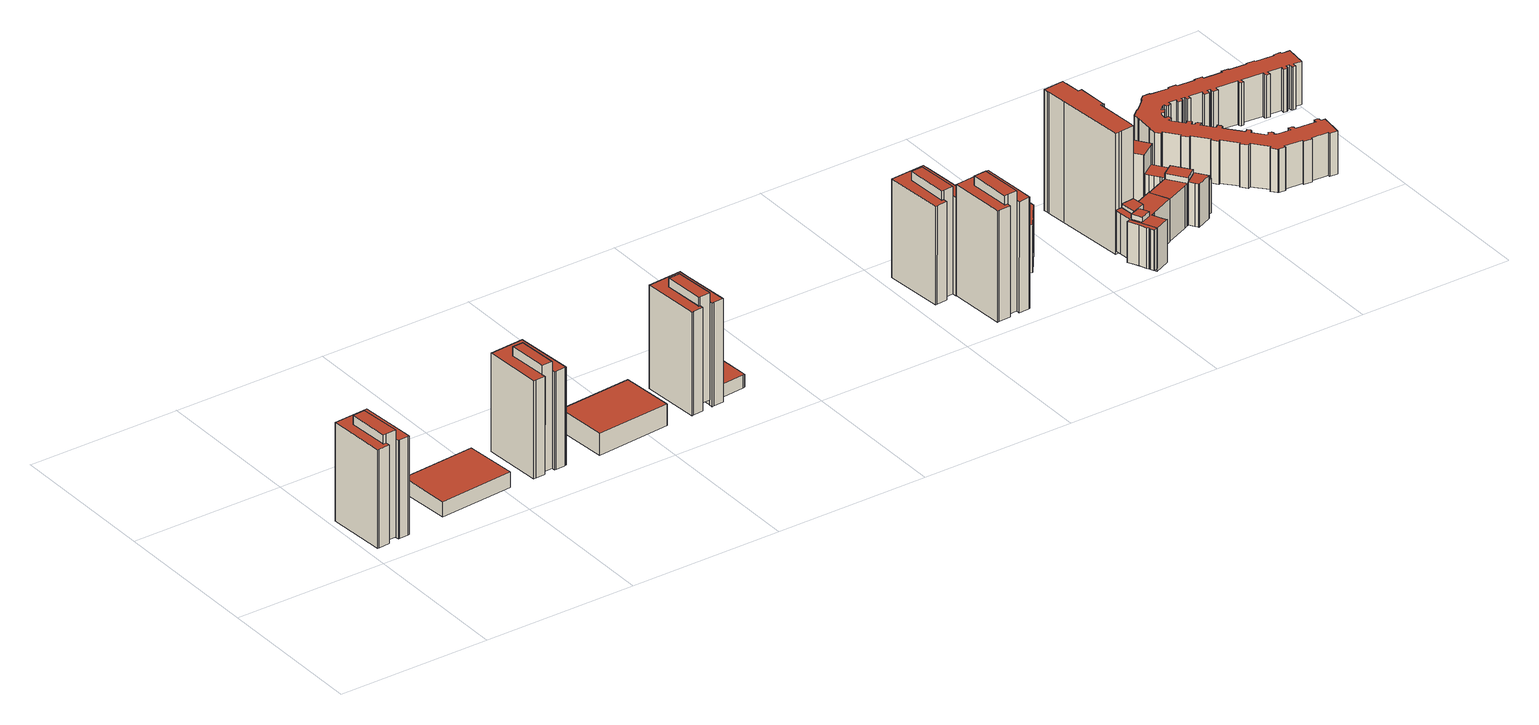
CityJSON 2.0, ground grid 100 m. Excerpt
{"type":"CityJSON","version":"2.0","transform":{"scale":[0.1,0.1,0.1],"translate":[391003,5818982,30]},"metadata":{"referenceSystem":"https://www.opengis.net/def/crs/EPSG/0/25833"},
"CityObjects":{
"building1":{"type":"Building","attributes":{"function":"2111","roofType":"1000","measuredHeight":70.37},"address":[{"locality":"Berlin","thoroughfareNumber":"40","thoroughfareName":"Leipziger Str."}],"geometry":[{"type":"MultiSurface","lod":"2","boundaries":[[[0,1,2,3,4]],[[5,6,7,8,9,10,11,12,13,14,15,16,17,18]],[[19,20,21,22,23,24,25,26,27,28,29,30,31,32]],[[33,34,35,36,37]],[[33,37,0,4]],[[37,36,1,0]],[[36,35,2,1]],[[29,28,9,8]],[[34,33,4,3]],[[22,21,16,15]],[[32,31,6,5]],[[35,34,3,2]],[[21,20,17,16]],[[27,26,11,10]],[[28,27,10,9]],[[24,23,14,13]],[[23,22,15,14]],[[25,24,13,12]],[[26,25,12,11]],[[19,32,5,18]],[[31,30,7,6]],[[30,29,8,7]],[[20,19,18,17]]],"semantics":{"surfaces":[{"type":"GroundSurface"},{"type":"RoofSurface"},{"type":"WallSurface"}],"values":[0,0,1,1,2,2,2,2,2,2,2,2,2,2,2,2,2,2,2,2,2,2,2]}}]},
"building2":{"type":"Building","attributes":{"function":"1444","roofType":"1000","measuredHeight":10.08},"address":[{"locality":"Berlin","thoroughfareNumber":"42","thoroughfareName":"Leipziger Str."}],"geometry":[{"type":"MultiSurface","lod":"2","boundaries":[[[38,39,40,41]],[[42,43,44,45]],[[40,39,44,43]],[[39,38,45,44]],[[41,40,43,42]],[[38,41,42,45]]],"semantics":{"surfaces":[{"type":"RoofSurface"},{"type":"GroundSurface"},{"type":"WallSurface"}],"values":[0,1,2,2,2,2]}}]},
"building3":{"type":"Building","attributes":{"function":"2121","roofType":"1000","measuredHeight":70.32},"address":[{"locality":"Berlin","thoroughfareNumber":"43","thoroughfareName":"Leipziger Str."}],"geometry":[{"type":"MultiSurface","lod":"2","boundaries":[[[46,47,48,49]],[[50,51,52,53]],[[51,54,55,52]],[[56,57,52,55]],[[58,56,55,59]],[[47,60,61,48]],[[62,63,64,65]],[[66,67,68,69]],[[70,58,59,53]],[[63,46,49,64]],[[57,71,72,52]],[[71,73,74,72]],[[75,50,53,59]],[[54,75,59,55]],[[73,66,69,74]],[[67,62,65,68]],[[60,70,53,61]],[[75,54,51,50]],[[60,47,46,63,62,67,66,73,71,57,56,58,70]],[[53,52,55,59]],[[53,59,55,52,72,74,69,68,65,64,49,48,61]]],"semantics":{"surfaces":[{"type":"WallSurface"},{"type":"RoofSurface"},{"type":"GroundSurface"}],"values":[0,0,0,0,0,0,0,0,0,0,0,0,0,0,0,0,0,1,1,2,2]}}]},
"building4":{"type":"Building","attributes":{"function":"1442","roofType":"1000","measuredHeight":13.04},"address":[{"locality":"Berlin","thoroughfareNumber":"45","thoroughfareName":"Leipziger Str."}],"geometry":[{"type":"MultiSurface","lod":"2","boundaries":[[[76,77,78,79]],[[77,80,81,78]],[[82,76,79,83]],[[80,82,83,81]],[[82,80,77,76]],[[79,78,81,83]]],"semantics":{"surfaces":[{"type":"WallSurface"},{"type":"RoofSurface"},{"type":"GroundSurface"}],"values":[0,0,0,0,1,2]}}]},
"building5":{"type":"Building","attributes":{"function":"2121","roofType":"1000","measuredHeight":70.2},"address":[{"locality":"Berlin","thoroughfareNumber":"46","thoroughfareName":"Leipziger Str."}],"geometry":[{"type":"MultiSurface","lod":"2","boundaries":[[[84,85,86,87,88,89]],[[90,91,92,93,94,95,96,97,98,99,100,101,102,103,104]],[[105,106,85,84]],[[107,108,104,103]],[[109,107,103,102]],[[108,110,90,104]],[[111,112,100,99]],[[113,109,102,101]],[[114,115,93,92]],[[116,117,97,96]],[[115,118,94,93]],[[119,120,89,88]],[[118,121,95,94]],[[122,111,99,98]],[[117,122,98,97]],[[120,105,84,89]],[[110,123,91,90]],[[121,116,96,95]],[[123,114,92,91]],[[124,119,88,87]],[[106,125,86,85]],[[125,124,87,86]],[[112,113,101,100]],[[120,119,124,125,106,105]],[[108,107,109,113,112,111,122,117,116,121,118,115,114,123,110]]],"semantics":{"surfaces":[{"type":"GroundSurface"},{"type":"WallSurface"},{"type":"RoofSurface"}],"values":[0,0,1,1,1,1,1,1,1,1,1,1,1,1,1,1,1,1,1,1,1,1,1,2,2]}}]},
"building6":{"type":"Building","attributes":{"function":"1471","roofType":"1000","measuredHeight":8.45},"address":[{"locality":"Berlin","thoroughfareNumber":"46","thoroughfareName":"Leipziger Str."}],"geometry":[{"type":"MultiSurface","lod":"2","boundaries":[[[126,127,128,129]],[[130,126,129,131]],[[132,130,131,133]],[[127,134,135,128]],[[136,137,138,139]],[[134,136,139,135]],[[137,132,133,138]],[[130,132,137,136,134,127,126]],[[129,128,135,139,138,133,131]]],"semantics":{"surfaces":[{"type":"WallSurface"},{"type":"RoofSurface"},{"type":"GroundSurface"}],"values":[0,0,0,0,0,0,0,1,2]}}]},
"building7":{"type":"Building","attributes":{"function":"2121","roofType":"1000","measuredHeight":70.53},"address":[{"locality":"Berlin","thoroughfareNumber":"48","thoroughfareName":"Leipziger Str."}],"geometry":[{"type":"MultiSurface","lod":"2","boundaries":[[[140,141,142,143,144]],[[145,146,147,148,149,150,151,152,153,154,155,156,157,158]],[[157,156,159,160]],[[146,145,161,162]],[[158,157,160,163]],[[155,154,164,165]],[[152,151,166,167]],[[156,155,165,159]],[[153,152,167,168]],[[151,150,169,166]],[[154,153,168,164]],[[145,158,163,161]],[[149,148,170,171]],[[147,146,162,172]],[[148,147,172,170]],[[150,149,171,169]],[[143,142,173,174]],[[144,143,174,175]],[[142,141,176,173]],[[141,140,177,176]],[[140,144,175,177]],[[175,174,173,176,177]],[[163,160,159,165,164,168,167,166,169,171,170,172,162,161]]],"semantics":{"surfaces":[{"type":"RoofSurface"},{"type":"WallSurface"},{"type":"GroundSurface"}],"values":[0,0,1,1,1,1,1,1,1,1,1,1,1,1,1,1,1,1,1,1,1,2,2]}}]},
"building8":{"type":"Building","attributes":{"function":"1301","roofType":"1000","measuredHeight":78.69},"address":[{"locality":"Berlin","thoroughfareNumber":"49","thoroughfareName":"Leipziger Str."}],"geometry":[{"type":"MultiSurface","lod":"2","boundaries":[[[178,179,180,181,182]],[[183,184,185,186,187,188,189,190,191,192,193,194,195,196,197,198,199]],[[194,193,200,201]],[[184,183,202,203]],[[179,178,204,205]],[[198,197,206,207]],[[199,198,207,208]],[[180,179,205,209]],[[196,195,210,211]],[[191,190,212,213]],[[181,180,209,214]],[[192,191,213,215]],[[197,196,211,206]],[[186,185,216,217]],[[193,192,215,200]],[[195,194,201,210]],[[187,186,217,218]],[[178,182,219,204]],[[183,199,208,202]],[[188,187,218,220]],[[185,184,203,216]],[[190,189,221,212]],[[189,188,220,221]],[[182,181,214,219]],[[219,214,209,205,204]],[[208,207,206,211,210,201,200,215,213,212,221,220,218,217,216,203,202]]],"semantics":{"surfaces":[{"type":"RoofSurface"},{"type":"WallSurface"},{"type":"GroundSurface"}],"values":[0,0,1,1,1,1,1,1,1,1,1,1,1,1,1,1,1,1,1,1,1,1,1,1,2,2]}}]},
"building9":{"type":"Building","attributes":{"function":"1004","roofType":"1000","measuredHeight":8.98},"address":[{"locality":"Berlin","thoroughfareNumber":"48","thoroughfareName":"Leipziger Str."}],"geometry":[{"type":"MultiSurface","lod":"2","boundaries":[[[222,223,224,225,226,227,228]],[[229,230,223,222]],[[231,229,222,228]],[[232,233,225,224]],[[230,232,224,223]],[[234,231,228,227]],[[235,234,227,226]],[[233,235,226,225]],[[231,234,235,233,232,230,229]]],"semantics":{"surfaces":[{"type":"GroundSurface"},{"type":"WallSurface"},{"type":"RoofSurface"}],"values":[0,1,1,1,1,1,1,1,2]}}]},
"building10":{"type":"Building","geometry":[{"type":"MultiSurface","lod":"2","boundaries":[[[236,237,238,239,240]],[[241,242,243,244,245]],[[246,247,248,249]],[[240,239,250,251]],[[252,253,254,255]],[[256,252,257]],[[258,259,260]],[[259,258,261]],[[261,258,256]],[[261,256,257]],[[262,263,264,265]],[[263,262,266,267]],[[268,269,270]],[[269,268,271]],[[271,268,249]],[[249,268,272]],[[249,272,246]],[[246,272,242]],[[246,242,273]],[[273,274,275]],[[274,273,251]],[[251,273,240]],[[240,273,245]],[[245,273,242]],[[241,242,245]],[[240,245,237]],[[240,237,236]],[[274,276,277]],[[276,274,278]],[[278,274,279]],[[279,274,251]],[[280,281,282,283]],[[283,284,285,280]],[[284,283,286,287]],[[286,283,288]],[[289,288,283]],[[290,291,292,293,294]],[[257,252,255]],[[257,255,287]],[[285,284,287,255]],[[292,295,296]],[[295,292,256]],[[256,292,297]],[[256,297,252]],[[252,297,298]],[[293,299,300]],[[299,293,296]],[[296,293,292]],[[301,302,303,304]],[[305,301,304]],[[301,305,306]],[[306,305,307]],[[306,307,308]],[[308,307,266]],[[308,266,262,265]],[[309,310,311]],[[310,309,270]],[[270,309,303]],[[270,303,268]],[[268,303,302]],[[254,312,275,274,281,280,285,255]],[[238,237,245,244]],[[313,254,253]],[[254,313,312]],[[312,313,273]],[[312,273,275]],[[243,242,272,314]],[[315,316,317]],[[316,315,318]],[[318,315,269]],[[318,269,271]],[[319,320,299,296,295,256,258,260,321]],[[317,310,270,269,315]],[[291,316,318,271,249,248,322,323,297,292]],[[324,325,279,251,250,326,314,272,268,302,301,306,308,265,264,327]],[[298,328,329,247,246,273,313,253,252]],[[294,293,300,330,331,332,259,261,257,287,286,288,333,334,335,336,337,338,267,266,307,305,304,303,309,311,339]],[[340,289,283,282,277,276,278,341]],[[278,325,335]],[[327,264,263,267,338]],[[340,341,334,333]],[[289,340,333,288]],[[325,278,279]],[[335,325,336]],[[278,334,341]],[[334,278,335]],[[324,336,325]],[[336,324,337]],[[337,324,327]],[[337,327,338]],[[299,330,300]],[[330,299,331]],[[331,299,332]],[[332,299,259]],[[259,299,260]],[[320,299,260]],[[319,320,260]],[[321,319,260]],[[281,274,277,282]],[[311,317,339]],[[317,311,310]],[[342,290,294,339]],[[317,342,339]],[[342,317,316,291]],[[290,342,291]],[[239,326,250]],[[326,239,314]],[[314,239,244]],[[244,239,238]],[[243,314,244]],[[323,298,297]],[[298,323,328]],[[328,323,322]],[[328,322,329]],[[329,322,248]],[[329,248,247]]],"semantics":{"surfaces":[{"type":"RoofSurface"},{"type":"WallSurface"},{"type":"GroundSurface"}],"values":[0,0,1,1,1,1,1,1,1,1,1,1,1,1,1,1,1,1,1,1,1,1,1,1,1,1,1,1,1,1,1,1,1,1,1,1,1,1,1,1,1,1,1,1,1,1,1,1,1,1,1,1,1,1,1,1,1,1,1,1,0,1,1,1,1,1,1,1,1,1,1,0,0,0,0,0,2,0,1,1,1,1,1,1,1,1,1,1,1,1,1,1,1,1,1,1,1,1,1,1,1,1,1,1,1,1,1,1,1,1,1,1,1,1,1,1]}}]},
"building11":{"type":"Building","attributes":{"function":"1411","roofType":"1000","measuredHeight":29.31},"address":[{"locality":"Berlin","thoroughfareNumber":"8","thoroughfareName":"Beuthstr."}],"geometry":[{"type":"MultiSurface","lod":"2","boundaries":[[[343,344,345,346]],[[347,348,349,350,351,352,353,354,355,356,357,358]],[[359,360,361,362,363,364,365,366,367,368,369,370,371,372,373,374,375,376,377,378]],[[379,380,381,382,383]],[[384,385,386,387,388,389,390]],[[391,392,393,394,395,396,397,398,399,400,401,402]],[[403,404,405,406,407,408,409,410,411,412,413,414,415,416,417,418,419,420,421,422]],[[423,424,425,426,427,428,429]],[[430,431,432,433,434]],[[435,436,437,438]],[[350,349,400,399]],[[368,367,414,413]],[[384,390,423,429]],[[363,362,419,418]],[[366,365,416,415]],[[343,346,435,438]],[[344,343,438,437]],[[389,388,425,424]],[[390,389,424,423]],[[388,387,426,425]],[[385,384,429,428]],[[367,366,415,414]],[[386,385,428,427]],[[387,386,427,426]],[[382,381,432,431]],[[352,351,398,397]],[[365,364,417,416]],[[381,380,433,432]],[[379,383,430,434]],[[357,356,393,392]],[[353,352,397,396]],[[355,354,395,394]],[[375,374,407,406]],[[372,371,410,409]],[[364,363,418,417]],[[376,375,406,405]],[[377,376,405,404]],[[347,358,391,402]],[[349,348,401,400]],[[348,347,402,401]],[[380,379,434,433]],[[371,370,411,410]],[[370,369,412,411]],[[374,373,408,407]],[[369,368,413,412]],[[356,355,394,393]],[[354,353,396,395]],[[358,357,392,391]],[[346,345,436,435]],[[373,372,409,408]],[[359,378,403,422]],[[351,350,399,398]],[[345,344,437,436]],[[383,382,431,430]],[[378,377,404,403]],[[362,361,420,419]],[[360,359,422,421]],[[361,360,421,420]]],"semantics":{"surfaces":[{"type":"RoofSurface"},{"type":"GroundSurface"},{"type":"WallSurface"}],"values":[0,0,0,0,0,1,1,1,1,1,2,2,2,2,2,2,2,2,2,2,2,2,2,2,2,2,2,2,2,2,2,2,2,2,2,2,2,2,2,2,2,2,2,2,2,2,2,2,2,2,2,2,2,2,2,2,2,2]}}]},
"building12":{"type":"Building","attributes":{"function":"1411","roofType":"1000","measuredHeight":77.73},"geometry":[{"type":"MultiSurface","lod":"2","boundaries":[[[439,440,441,442,443,444,445,446,447,448]],[[449,450,451,452,453,454,455,456,457,458,459,460,461,462,463,464,465,466,467]],[[468,469,470,471]],[[472,473,474,475,476,477,478,479,480,481,482,483,484]],[[485,486,487,488]],[[489,490,491,492,493,494,495,496,497,498,499,500,501]],[[502,503,504,505]],[[506,507,490,489]],[[508,509,510,511,512,513,514,515,516,517,518,519,520,521,522,523,524,525,526]],[[527,528,529,530,531,532,533,534,535,536]],[[443,442,533,532]],[[481,480,493,492]],[[479,478,495,494]],[[474,473,500,499]],[[441,440,535,534]],[[476,475,498,497]],[[442,441,534,533]],[[440,439,536,535]],[[471,470,507,506]],[[461,460,515,514]],[[468,471,506,489]],[[463,462,513,512]],[[458,457,518,517]],[[467,466,509,508]],[[462,461,514,513]],[[454,453,522,521]],[[449,467,508,526]],[[447,446,529,528]],[[469,468,489,490]],[[448,447,528,527]],[[450,449,526,525]],[[439,448,527,536]],[[456,455,520,519]],[[457,456,519,518]],[[472,484,489,501]],[[446,445,530,529]],[[445,444,531,530]],[[451,450,525,524]],[[452,451,524,523]],[[465,464,511,510]],[[444,443,532,531]],[[484,483,490,489]],[[453,452,523,522]],[[470,469,490,507]],[[483,482,491,490]],[[475,474,499,498]],[[485,488,502,505]],[[478,477,496,495]],[[486,485,505,504]],[[464,463,512,511]],[[466,465,510,509]],[[480,479,494,493]],[[473,472,501,500]],[[459,458,517,516]],[[487,486,504,503]],[[488,487,503,502]],[[477,476,497,496]],[[482,481,492,491]],[[455,454,521,520]],[[460,459,516,515]]],"semantics":{"surfaces":[{"type":"RoofSurface"},{"type":"GroundSurface"},{"type":"WallSurface"}],"values":[0,0,0,0,0,1,1,1,1,1,2,2,2,2,2,2,2,2,2,2,2,2,2,2,2,2,2,2,2,2,2,2,2,2,2,2,2,2,2,2,2,2,2,2,2,2,2,2,2,2,2,2,2,2,2,2,2,2,2,2]}}]},
"building13":{"type":"Building","attributes":{"function":"1411","roofType":"1000","measuredHeight":29.99},"address":[{"locality":"Berlin","thoroughfareNumber":"2","thoroughfareName":"Seydelstr."}],"geometry":[{"type":"MultiSurface","lod":"2","boundaries":[[[537,538,539,540,541,542,543,544]],[[545,546,547,548,549,550,551,552,553,554,555,556,557,558,559]],[[560,561,562,563]],[[564,565,566,567,568,569,570,571,572,573,574,575]],[[576,577,578,579,580,581,582,583]],[[584,585,586,587,588,589,590,591,592,593,594,595]],[[596,597,598,599]],[[600,601,602,603,604,605,606,607,608,609,610,611,612,613,614]],[[562,561,598,597]],[[568,567,592,591]],[[566,565,594,593]],[[555,554,605,604]],[[557,556,603,602]],[[565,564,595,594]],[[556,555,604,603]],[[552,551,608,607]],[[564,575,584,595]],[[549,548,611,610]],[[551,550,609,608]],[[540,539,581,580]],[[563,562,597,596]],[[561,560,599,598]],[[542,541,579,578]],[[543,542,578,577]],[[558,557,602,601]],[[575,574,585,584]],[[544,543,577,576]],[[574,573,586,585]],[[545,559,600,614]],[[554,553,606,605]],[[567,566,593,592]],[[550,549,610,609]],[[572,571,588,587]],[[553,552,607,606]],[[539,538,582,581]],[[546,545,614,613]],[[559,558,601,600]],[[569,568,591,590]],[[560,563,596,599]],[[570,569,590,589]],[[547,546,613,612]],[[541,540,580,579]],[[571,570,589,588]],[[548,547,612,611]],[[573,572,587,586]],[[538,537,583,582]],[[537,544,576,583]]],"semantics":{"surfaces":[{"type":"RoofSurface"},{"type":"GroundSurface"},{"type":"WallSurface"}],"values":[0,0,0,0,1,1,1,1,2,2,2,2,2,2,2,2,2,2,2,2,2,2,2,2,2,2,2,2,2,2,2,2,2,2,2,2,2,2,2,2,2,2,2,2,2,2,2]}}]},
"building14":{"type":"Building","attributes":{"function":"1231","roofType":"1000","measuredHeight":28.31},"address":[{"locality":"Berlin","thoroughfareNumber":"8","thoroughfareName":"Wallstr."},{"locality":"Berlin","thoroughfareNumber":"5","thoroughfareName":"Wallstr."},{"locality":"Berlin","thoroughfareNumber":"29","thoroughfareName":"Seydelstr."},{"locality":"Berlin","thoroughfareNumber":"4","thoroughfareName":"Wallstr."},{"locality":"Berlin","thoroughfareNumber":"7","thoroughfareName":"Wallstr."},{"locality":"Berlin","thoroughfareNumber":"31","thoroughfareName":"Seydelstr."},{"locality":"Berlin","thoroughfareNumber":"30","thoroughfareName":"Seydelstr."},{"locality":"Berlin","thoroughfareNumber":"3","thoroughfareName":"Wallstr."},{"locality":"Berlin","thoroughfareNumber":"32","thoroughfareName":"Seydelstr."},{"locality":"Berlin","thoroughfareNumber":"33","thoroughfareName":"Seydelstr."},{"locality":"Berlin","thoroughfareNumber":"2","thoroughfareName":"Wallstr."},{"locality":"Berlin","thoroughfareNumber":"1","thoroughfareName":"Wallstr."},{"locality":"Berlin","thoroughfareNumber":"34","thoroughfareName":"Seydelstr."},{"locality":"Berlin","thoroughfareNumber":"37","thoroughfareName":"Seydelstr."},{"locality":"Berlin","thoroughfareNumber":"35","thoroughfareName":"Seydelstr."},{"locality":"Berlin","thoroughfareNumber":"36","thoroughfareName":"Seydelstr."}],"geometry":[{"type":"MultiSurface","lod":"2","boundaries":[[[615,616,617,618,619,620,621,622,623,624,625,626,627,628,629,630,631,632,633,634,635,636,637,638,639,640,641,642,643,644,645,646,647,648,649,650,651,652,653,654,655,656,657,658,659,660,661,662,663,664,665,666,667,668,669,670,671,672,673,674,675,676,677,678,679,680,681,682,683,684,685,686,687,688,689,690,691,692,693,694,695,696,697,698,699,700,701,702,703,704,705,706,707,708,709,710,711,712,713,714,715,716,717,718,719,720,721,722,723,724,725,726,727,728,729,730,731,732,733,734,735,736,737,738,739,740,741,742,743,744,745,746,747,748,749,750,751,752,753,754,755,756,757,758,759,760,761,762,763,764,765,766,767,768,769,770,771,772,773]],[[721,720,774,775]],[[722,721,775,776]],[[641,640,777,778]],[[619,618,779,780]],[[697,696,781,782]],[[635,634,783,784]],[[742,741,785,786]],[[747,746,787,788]],[[706,705,789,790]],[[693,692,791,792]],[[744,743,793,794]],[[748,747,788,795]],[[730,729,796,797]],[[688,687,798,799]],[[745,744,794,800]],[[761,760,801,802]],[[679,678,803,804]],[[725,724,805,806]],[[737,736,807,808]],[[678,677,809,803]],[[657,656,810,811]],[[741,740,812,785]],[[672,671,813,814]],[[723,722,776,815]],[[683,682,816,817]],[[681,680,818,819]],[[724,723,815,805]],[[733,732,820,821]],[[684,683,817,822]],[[680,679,804,818]],[[682,681,819,816]],[[658,657,811,823]],[[631,630,824,825]],[[673,672,814,826]],[[739,738,827,828]],[[674,673,826,829]],[[677,676,830,809]],[[694,693,792,831]],[[675,674,829,832]],[[772,771,833,834]],[[676,675,832,830]],[[718,717,835,836]],[[633,632,837,838]],[[659,658,823,839]],[[643,642,840,841]],[[671,670,842,813]],[[668,667,843,844]],[[666,665,845,846]],[[755,754,847,848]],[[669,668,844,849]],[[670,669,849,842]],[[740,739,828,812]],[[667,666,846,843]],[[771,770,850,833]],[[665,664,851,845]],[[661,660,852,853]],[[664,663,854,851]],[[663,662,855,854]],[[717,716,856,835]],[[660,659,839,852]],[[759,758,857,858]],[[707,706,790,859]],[[689,688,799,860]],[[728,727,861,862]],[[653,652,863,864]],[[623,622,865,866]],[[647,646,867,868]],[[773,772,834,869]],[[654,653,864,870]],[[691,690,871,872]],[[655,654,870,873]],[[754,753,874,847]],[[627,626,875,876]],[[648,647,868,877]],[[624,623,866,878]],[[713,712,879,880]],[[649,648,877,881]],[[714,713,880,882]],[[639,638,883,884]],[[734,733,821,885]],[[638,637,886,883]],[[625,624,878,887]],[[652,651,888,863]],[[716,715,889,856]],[[760,759,858,801]],[[634,633,838,783]],[[736,735,890,807]],[[753,752,891,874]],[[729,728,862,796]],[[629,628,892,893]],[[651,650,894,888]],[[690,689,860,871]],[[735,734,885,890]],[[710,709,895,896]],[[645,644,897,898]],[[726,725,806,899]],[[620,619,780,900]],[[621,620,900,901]],[[640,639,884,777]],[[646,645,898,867]],[[615,773,869,902]],[[616,615,902,903]],[[712,711,904,879]],[[708,707,859,905]],[[630,629,893,824]],[[617,616,903,906]],[[618,617,906,779]],[[711,710,896,904]],[[692,691,872,791]],[[695,694,831,907]],[[746,745,800,787]],[[727,726,899,861]],[[628,627,876,892]],[[636,635,784,908]],[[715,714,882,889]],[[749,748,795,909]],[[769,768,910,911]],[[720,719,912,774]],[[642,641,778,840]],[[696,695,907,781]],[[762,761,802,913]],[[757,756,914,915]],[[732,731,916,820]],[[698,697,782,917]],[[738,737,808,827]],[[752,751,918,891]],[[705,704,919,789]],[[644,643,841,897]],[[709,708,905,895]],[[770,769,911,850]],[[743,742,786,793]],[[766,765,920,921]],[[632,631,825,837]],[[687,686,922,798]],[[686,685,923,922]],[[768,767,924,910]],[[704,703,925,919]],[[637,636,908,886]],[[756,755,848,914]],[[758,757,915,857]],[[719,718,836,912]],[[622,621,901,865]],[[767,766,921,924]],[[650,649,881,894]],[[751,750,926,918]],[[765,764,927,920]],[[703,702,928,925]],[[763,762,913,929]],[[731,730,797,916]],[[626,625,887,875]],[[656,655,873,810]],[[685,684,822,923]],[[702,701,930,928]],[[764,763,929,927]],[[750,749,909,926]],[[699,698,917,931]],[[700,699,931,932]],[[662,661,853,855]],[[701,700,932,930]],[[869,834,833,850,911,910,924,921,920,927,929,913,802,801,858,857,915,914,848,847,874,891,918,926,909,795,788,787,800,794,793,786,785,812,828,827,808,807,890,885,821,820,916,797,796,862,861,899,806,805,815,776,775,774,912,836,835,856,889,882,880,879,904,896,895,905,859,790,789,919,925,928,930,932,931,917,782,781,907,831,792,791,872,871,860,799,798,922,923,822,817,816,819,818,804,803,809,830,832,829,826,814,813,842,849,844,843,846,845,851,854,855,853,852,839,823,811,810,873,870,864,863,888,894,881,877,868,867,898,897,841,840,778,777,884,883,886,908,784,783,838,837,825,824,893,892,876,875,887,878,866,865,901,900,780,779,906,903,902]]],"semantics":{"surfaces":[{"type":"RoofSurface"},{"type":"WallSurface"},{"type":"GroundSurface"}],"values":[0,1,1,1,1,1,1,1,1,1,1,1,1,1,1,1,1,1,1,1,1,1,1,1,1,1,1,1,1,1,1,1,1,1,1,1,1,1,1,1,1,1,1,1,1,1,1,1,1,1,1,1,1,1,1,1,1,1,1,1,1,1,1,1,1,1,1,1,1,1,1,1,1,1,1,1,1,1,1,1,1,1,1,1,1,1,1,1,1,1,1,1,1,1,1,1,1,1,1,1,1,1,1,1,1,1,1,1,1,1,1,1,1,1,1,1,1,1,1,1,1,1,1,1,1,1,1,1,1,1,1,1,1,1,1,1,1,1,1,1,1,1,1,1,1,1,1,1,1,1,1,1,1,1,1,1,1,1,1,1,2]}}]}
},
"vertices":[
[183,138,44],[115,133,44],[95,133,44],[77,401,44],[159,407,44],[183,138,43],[159,407,43],[77,401,43],[95,133,43],[115,133,43],[117,106,43],[43,100,43],[33,99,43],[6,474,43],[236,492,43],[262,119,43],[256,118,43],[193,113,43],[185,112,43],[185,112,689],[193,113,689],[256,118,689],[262,119,689],[236,492,689],[6,474,689],[33,99,689],[43,100,689],[117,106,689],[115,133,689],[95,133,689],[77,401,689],[159,407,689],[183,138,689],[159,407,748],[77,401,748],[95,133,748],[115,133,748],[183,138,748],
[521,159,145],[1012,200,145],[982,535,145],[493,494,145],[493,494,44],[982,535,44],[1012,200,44],[521,159,44],
[1391,210,689],[1330,206,689],[1330,206,45],[1391,210,45],[1317,227,748],[1248,223,748],[1248,222,45],[1317,226,45],[1229,483,748],[1228,483,45],[1229,483,689],[1248,223,689],[1300,485,689],[1300,485,45],[1319,205,689],[1319,205,45],[1371,592,689],[1402,211,689],[1402,211,45],[1371,592,45],[1169,193,689],[1145,574,689],[1145,574,45],[1169,193,45],[1317,227,689],[1249,199,689],[1248,199,45],[1185,195,689],[1185,195,45],[1300,485,748],
[1627,582,146],[2117,622,146],[2117,622,3],[1627,582,3],[2145,284,146],[2145,284,3],[1655,244,146],[1655,244,3],
[2458,315,45],[2391,311,45],[2381,311,45],[2364,576,45],[2440,580,45],[2462,315,45],[2458,315,11],[2462,315,11],[2440,580,11],[2364,576,11],[2381,311,11],[2391,311,11],[2391,285,11],[2326,279,11],[2313,278,11],[2284,653,11],[2509,672,11],[2512,626,11],[2538,297,11],[2472,292,11],[2460,291,11],[2458,315,747],[2391,311,747],[2472,292,690],[2460,291,690],[2538,297,690],[2458,315,690],[2284,653,690],[2509,672,690],[2512,626,690],[2440,580,690],[2364,576,690],[2391,285,690],[2326,279,690],[2381,311,690],[2440,580,747],[2462,316,747],[2391,311,690],[2313,278,690],[2462,316,690],[2364,576,747],[2381,311,747],
[2509,672,130],[2669,685,130],[2669,685,45],[2509,672,45],[2512,626,130],[2512,626,45],[2538,297,130],[2538,297,45],[2698,311,130],[2698,311,45],[2693,311,130],[2686,310,130],[2686,310,45],[2693,311,45],
[4200,717,751],[4125,714,751],[4141,443,751],[4153,444,751],[4221,450,751],[4223,423,691],[4235,424,691],[4300,430,691],[4275,756,691],[4271,807,691],[4044,790,691],[4074,411,691],[4085,412,691],[4155,417,691],[4153,444,691],[4141,443,691],[4125,714,691],[4200,717,691],[4221,450,691],[4125,714,45],[4200,717,45],[4223,423,45],[4235,424,45],[4221,450,45],[4153,444,45],[4141,443,45],[4074,411,45],[4084,411,45],[4155,417,45],[4044,790,45],[4275,756,45],[4271,807,45],[4300,430,45],[4141,443,46],[4153,444,46],[4221,450,46],[4125,714,46],[4200,717,46],
[4385,364,835],[4301,359,835],[4320,88,835],[4340,89,835],[4405,94,835],[4407,69,775],[4474,74,775],[4482,75,775],[4458,443,775],[4452,442,775],[4446,442,775],[4300,430,775],[4235,424,775],[4223,423,775],[4250,57,775],[4262,58,775],[4339,64,775],[4340,89,775],[4320,88,775],[4301,359,775],[4385,364,775],[4405,94,775],[4262,58,46],[4339,64,46],[4406,69,46],[4474,74,46],[4385,364,47],[4301,359,47],[4301,359,46],[4385,364,46],[4405,94,46],[4320,88,47],[4340,89,46],[4320,88,46],[4235,424,46],[4223,423,46],[4340,89,47],[4250,57,46],[4482,75,46],[4458,443,46],[4452,442,46],[4405,94,47],[4446,442,46],[4300,430,46],
[4271,807,47],[4433,820,47],[4458,443,47],[4452,442,47],[4446,442,47],[4300,430,47],[4275,756,47],[4271,807,136],[4433,820,136],[4275,756,136],[4458,443,136],[4452,442,136],[4300,430,136],[4446,442,136],
[4717,700,390],[4747,703,390],[4741,787,390],[4638,779,390],[4645,695,390],[4802,707,385],[4831,709,385],[4824,793,385],[4741,787,385],[4747,703,385],[4802,707,366],[4810,602,366],[4810,602,358],[4802,707,358],[4638,779,359],[4645,695,359],[4629,442,366],[4755,609,366],[4755,609,336],[4629,442,336],[4629,442,54],[4629,442,47],[4606,411,54],[4603,408,47],[4603,408,54],[4606,411,47],[4850,857,113],[4582,836,113],[4582,836,359],[4850,857,359],[4850,857,47],[4582,836,47],[4861,711,359],[4831,709,305],[4861,711,305],[4831,709,358],[4831,709,359],[4747,703,366],[4717,700,336],[4747,703,336],[4645,695,116],[4717,700,116],[4594,691,116],[4594,691,359],[4619,485,336],[4723,623,336],[4723,623,116],[4619,485,116],[4602,462,116],[4602,462,336],[4619,485,47],[4602,462,47],[4609,492,47],[4609,492,116],[4715,377,305],[4715,377,358],[4698,389,358],[4698,389,47],[4715,377,47],[4667,413,54],[4698,389,54],[4667,413,358],[4667,413,366],[4673,356,54],[4673,356,47],[4857,764,359],[4861,717,359],[4861,717,47],[4857,764,47],[4855,796,47],[4855,796,359],[4852,829,47],[4852,829,359],[4861,711,47],[4871,584,305],[4871,584,47],[4751,659,336],[4751,659,366],[4824,793,359],[4836,637,305],[4843,547,358],[4843,547,305],[4836,637,358],[4642,379,54],[4671,357,54],[4606,406,54],[4760,536,358],[4746,517,358],[4587,775,359],[4593,696,359],[4741,787,359],[4585,808,359],[4746,517,366],[4760,536,366],[4671,357,47],[4642,379,47],[4606,406,47],[4609,494,47],[4609,497,47],[4594,691,47],[4593,696,47],[4587,775,47],[4585,808,47],[4843,547,47],[4609,494,116],[4609,497,116],[4736,406,305],
[5284,122,334],[5354,151,334],[5323,210,334],[5254,184,334],[5240,178,306],[5237,177,306],[5216,168,306],[5246,102,306],[5268,52,306],[5273,43,306],[5275,38,306],[5278,32,306],[5287,11,306],[5289,6,306],[5310,16,306],[5314,18,306],[5413,63,302],[5411,67,302],[5397,96,302],[5396,100,302],[5392,109,302],[5372,151,302],[5384,156,302],[5394,161,302],[5554,233,302],[5546,249,302],[5505,342,302],[5497,358,302],[5361,299,302],[5368,227,302],[5323,210,302],[5354,151,302],[5284,122,302],[5254,184,302],[5240,178,302],[5314,18,302],[5368,227,335],[5361,299,335],[5359,311,335],[5272,303,335],[5282,194,335],[5272,303,310],[5251,302,310],[5230,300,310],[5231,291,310],[5234,256,310],[5240,178,310],[5282,194,310],[5314,18,40],[5310,16,40],[5289,6,40],[5287,11,40],[5278,32,40],[5275,38,40],[5273,43,40],[5268,52,40],[5246,102,40],[5216,168,40],[5237,177,40],[5240,178,40],[5314,18,21],[5240,178,21],[5254,184,21],[5284,122,21],[5354,151,21],[5323,210,21],[5368,227,21],[5361,299,21],[5497,358,21],[5505,342,21],[5546,249,21],[5554,233,21],[5394,161,21],[5384,156,21],[5372,151,21],[5392,109,21],[5396,100,21],[5397,96,21],[5411,67,21],[5413,63,21],[5282,194,45],[5240,178,45],[5234,256,45],[5231,291,45],[5230,300,45],[5251,302,45],[5272,303,45],[5282,194,48],[5272,303,48],[5359,311,48],[5361,299,48],[5368,227,48],[5254,184,40],[5323,210,40],[5354,151,40],[5284,122,40],
[5536,604,428],[5585,532,428],[5588,528,428],[5681,594,428],[5697,605,428],[5669,645,428],[5642,685,428],[5486,911,428],[5383,835,428],[5478,687,428],[5312,897,813],[5309,925,813],[5175,913,813],[5177,887,813],[5179,871,813],[5190,745,813],[5230,300,813],[5251,302,813],[5272,303,813],[5359,311,813],[5359,336,813],[5337,598,813],[5352,599,813],[5353,593,813],[5358,594,813],[5357,603,813],[5345,793,813],[5322,792,813],[5312,895,813],[5406,800,385],[5347,765,385],[5355,642,385],[5460,714,385],[5383,835,147],[5486,911,147],[5467,910,147],[5467,912,147],[5437,909,147],[5355,903,147],[5325,900,147],[5326,896,147],[5312,895,147],[5322,792,147],[5345,793,147],[5347,765,147],[5406,800,147],[5357,603,145],[5478,687,145],[5460,714,145],[5355,642,145],[5406,800,51],[5347,765,51],[5345,793,51],[5322,792,51],[5312,895,51],[5326,896,51],[5325,900,51],[5355,903,51],[5437,909,51],[5467,912,51],[5467,910,51],[5486,911,51],[5383,835,51],[5355,642,50],[5460,714,50],[5478,687,50],[5357,603,50],[5460,714,51],[5355,642,51],[5312,895,21],[5322,792,21],[5345,793,21],[5357,603,21],[5358,594,21],[5353,593,21],[5352,599,21],[5337,598,21],[5359,336,21],[5359,311,21],[5272,303,21],[5251,302,21],[5230,300,21],[5190,745,21],[5179,871,21],[5177,887,21],[5175,913,21],[5309,925,21],[5312,897,21],[5478,687,38],[5383,835,38],[5486,911,38],[5642,685,38],[5669,645,38],[5697,605,38],[5681,594,38],[5588,528,38],[5585,532,38],[5536,604,38],
[5657,427,299],[5497,358,299],[5505,342,299],[5546,249,299],[5554,233,299],[5701,299,299],[5723,309,299],[5735,314,299],[5675,590,307],[5588,528,307],[5603,505,307],[5621,479,307],[5639,453,307],[5641,449,307],[5647,441,307],[5657,427,307],[5730,480,307],[5811,370,307],[5735,314,307],[5760,278,307],[5770,264,307],[5772,260,307],[5873,305,307],[5811,370,335],[5730,480,335],[5657,427,335],[5735,314,335],[5880,309,274],[5896,316,274],[5893,320,274],[5884,333,274],[5756,519,274],[5751,526,274],[5747,531,274],[5730,556,274],[5697,605,274],[5681,594,274],[5675,590,274],[5873,305,274],[5735,314,22],[5723,309,22],[5701,299,22],[5554,233,22],[5546,249,22],[5505,342,22],[5497,358,22],[5657,427,22],[5873,305,48],[5675,590,48],[5681,594,48],[5697,605,48],[5730,556,48],[5747,531,48],[5751,526,48],[5756,519,48],[5884,333,48],[5893,320,48],[5896,316,48],[5880,309,48],[5735,314,28],[5657,427,28],[5730,480,28],[5811,370,28],[5873,305,25],[5772,260,25],[5770,263,25],[5760,278,25],[5735,314,25],[5811,370,25],[5730,480,25],[5657,427,25],[5647,441,25],[5641,449,25],[5639,453,25],[5621,479,25],[5603,505,25],[5588,528,25],[5675,590,25],
[6732,396,325],[6704,399,325],[6706,416,325],[6698,424,325],[6677,425,325],[6674,401,325],[6539,412,325],[6540,429,325],[6532,437,325],[6510,439,325],[6508,414,325],[6426,421,325],[6407,430,325],[6414,445,325],[6410,456,325],[6390,465,325],[6377,443,325],[6373,445,325],[6312,520,325],[6326,531,325],[6326,542,325],[6312,559,325],[6293,543,325],[6206,650,325],[6220,664,325],[6218,676,325],[6204,691,325],[6185,676,325],[6127,747,325],[6146,762,325],[6132,779,325],[6120,782,325],[6106,772,325],[6094,787,325],[6108,798,325],[6109,808,325],[6094,826,325],[6075,810,325],[6020,877,325],[6015,893,325],[6031,896,325],[6038,904,325],[6035,926,325],[6010,924,325],[6013,964,325],[6023,981,325],[6037,972,325],[6045,976,325],[6059,996,325],[6042,1006,325],[6072,1033,325],[6087,1039,325],[6093,1023,325],[6102,1018,325],[6120,1024,325],[6121,1046,325],[6170,1042,325],[6168,1019,325],[6194,1016,325],[6202,1023,325],[6203,1039,325],[6224,1037,325],[6222,1020,325],[6229,1013,325],[6248,1012,325],[6250,1036,325],[6339,1028,325],[6337,1000,325],[6364,998,325],[6369,1006,325],[6372,1025,325],[6390,1024,325],[6388,1006,325],[6395,995,325],[6424,993,325],[6425,1021,325],[6567,1009,325],[6567,991,325],[6572,981,325],[6590,980,325],[6591,1007,325],[6732,995,325],[6731,977,325],[6738,968,325],[6760,967,325],[6760,992,325],[6851,985,325],[6850,960,325],[6872,958,325],[6879,963,325],[6881,982,325],[6901,980,325],[6900,962,325],[6906,955,325],[6926,953,325],[6928,978,325],[6981,974,325],[6993,1104,325],[6938,1109,325],[6939,1119,325],[6894,1121,325],[6893,1113,325],[6768,1124,325],[6768,1131,325],[6715,1135,325],[6714,1128,325],[6599,1137,325],[6600,1144,325],[6553,1148,325],[6553,1135,325],[6430,1144,325],[6431,1160,325],[6381,1164,325],[6381,1154,325],[6261,1164,325],[6262,1174,325],[6212,1178,325],[6211,1168,325],[6089,1177,325],[6089,1184,325],[6042,1186,325],[6013,1160,325],[6017,1155,325],[5932,1079,325],[5929,1083,325],[5887,1046,325],[5884,1003,325],[5886,1002,325],[5879,886,325],[5874,887,325],[5870,832,325],[5897,799,325],[5900,802,325],[5908,809,325],[5979,724,325],[5971,717,325],[6005,676,325],[6013,684,325],[6091,590,325],[6081,583,325],[6112,544,325],[6122,553,325],[6197,463,325],[6190,456,325],[6224,415,325],[6239,425,325],[6316,334,325],[6303,321,325],[6330,286,325],[6338,283,325],[6379,280,325],[6380,292,325],[6499,283,325],[6498,271,325],[6552,266,325],[6553,279,325],[6665,271,325],[6664,257,325],[6716,253,325],[6714,1128,42],[6599,1137,42],[6600,1144,42],[6218,676,42],[6204,691,42],[6698,424,42],[6677,425,42],[6732,995,42],[6731,977,42],[6326,531,42],[6326,542,42],[5884,1003,42],[5886,1002,42],[5897,799,42],[5900,802,42],[6881,982,42],[6901,980,42],[6567,991,42],[6572,981,42],[5879,886,42],[5874,887,42],[5908,809,42],[6261,1164,42],[6262,1174,42],[6388,1006,42],[6395,995,42],[5870,832,42],[6239,425,42],[6316,334,42],[6229,1013,42],[6248,1012,42],[6553,1135,42],[6430,1144,42],[6013,1160,42],[6017,1155,42],[6222,1020,42],[6038,904,42],[6035,926,42],[5887,1046,42],[6170,1042,42],[6168,1019,42],[6553,1148,42],[6337,1000,42],[6364,998,42],[6250,1036,42],[6339,1028,42],[6211,1168,42],[6089,1177,42],[6369,1006,42],[6010,924,42],[6390,465,42],[6377,443,42],[6194,1016,42],[5932,1079,42],[5929,1083,42],[6202,1023,42],[6224,1037,42],[6590,980,42],[6203,1039,42],[6665,271,42],[6664,257,42],[6768,1124,42],[6768,1131,42],[6373,445,42],[6312,520,42],[6013,964,42],[6185,676,42],[6127,747,42],[6121,1046,42],[6093,1023,42],[6102,1018,42],[6072,1033,42],[6087,1039,42],[6081,583,42],[6112,544,42],[6120,1024,42],[6553,279,42],[6042,1006,42],[6023,981,42],[6037,972,42],[6059,996,42],[6045,976,42],[6893,1113,42],[6190,456,42],[6224,415,42],[6900,962,42],[6424,993,42],[6381,1164,42],[6381,1154,42],[6075,810,42],[6020,877,42],[6540,429,42],[6532,437,42],[6120,782,42],[6106,772,42],[6716,253,42],[6015,893,42],[6425,1021,42],[6567,1009,42],[6031,896,42],[6091,590,42],[6426,421,42],[6407,430,42],[6094,787,42],[6510,439,42],[6993,1104,42],[6938,1109,42],[6108,798,42],[6939,1119,42],[6206,650,42],[6220,664,42],[6089,1184,42],[6293,543,42],[6508,414,42],[6094,826,42],[6894,1121,42],[6042,1186,42],[6013,684,42],[6414,445,42],[6410,456,42],[6109,808,42],[6926,953,42],[6928,978,42],[6146,762,42],[6132,779,42],[6431,1160,42],[6674,401,42],[6539,412,42],[6732,396,42],[6704,399,42],[6981,974,42],[6906,955,42],[6706,416,42],[6591,1007,42],[6312,559,42],[5979,724,42],[6498,271,42],[6552,266,42],[6715,1135,42],[6303,321,42],[6122,553,42],[6197,463,42],[6212,1178,42],[6738,968,42],[6005,676,42],[6879,963,42],[6379,280,42],[6380,292,42],[6390,1024,42],[6372,1025,42],[6499,283,42],[6872,958,42],[5971,716,42],[6338,283,42],[6850,960,42],[6330,286,42],[6851,985,42],[6760,967,42],[6760,992,42]
]}
